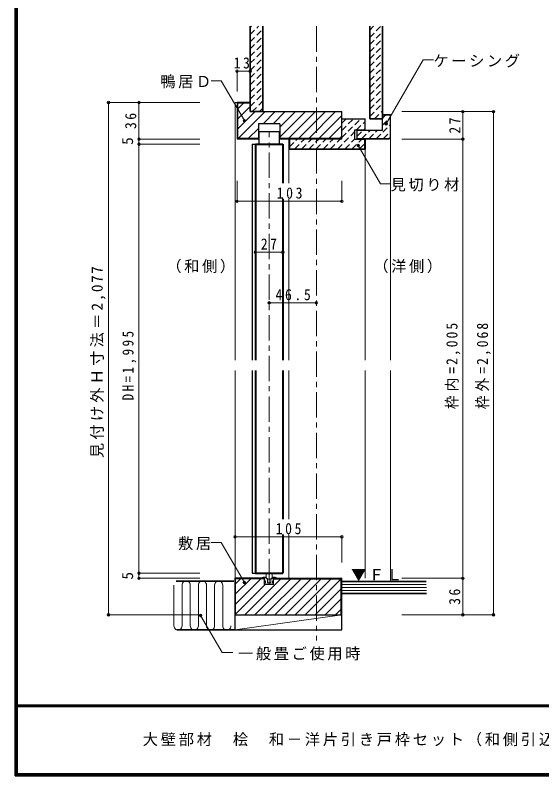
# Model space of a CAD drawing. Units: millimetres at full size, sheet at 1:5. Extents: x -981 to 969, y -733 to 681.
# Drawn here: x -981 to -464, y -716 to 33 of the extents above; entities that cross this region are included whole.
import ezdxf
from ezdxf.enums import TextEntityAlignment as Align

# ---------------------------------------------------------------- set-up
doc = ezdxf.new("R2010")
doc.units = ezdxf.units.MM
doc.header["$LTSCALE"] = 5
doc.header["$PDMODE"] = 32
doc.header["$PDSIZE"] = 2.5
doc.linetypes.add('CHAIN1', pattern=[8, 5, -1, 1, -1])
doc.linetypes.add('DASHED1', pattern=[1.8, 1.2, -0.6])
for name, color, linetype, lineweight in [('0-1_通り芯', 4, 'CHAIN1', 9), ('0-3_仕上げ', 7, 'Continuous', 18), ('0-4_枠', 3, 'Continuous', 25), ('0-5_ケーシング', 3, 'Continuous', 25), ('0-6_扉', 6, 'Continuous', 40), ('0-7_金物', 7, 'Continuous', 18), ('0-A_文字', 7, 'Continuous', 18), ('0-B_寸法', 7, 'Continuous', 9), ('0-C_ハッチ', 4, 'DASHED1', 9), ('F-0_補助線', 6, 'Continuous', 40), ('F-1_枠', 6, 'Continuous', 40)]:
    doc.layers.add(name, color=color, linetype=linetype, lineweight=lineweight)
doc.layers.add('F-A_文字', color=7, linetype='Continuous')
doc.styles.add('ＭＳ ゴシック', font='')
doc.styles.get('ＭＳ ゴシック').set_extended_font_data('MS Gothic')

msp = doc.modelspace()

# ---------------------------------------------------------------- linework, layer by layer
at = {"layer": '0-1_通り芯'}
for p, q in [((-685.226, 21.631), (-685.226, -582.844)), ((-731.727, -527.609), (-731.727, -81.845))]:
    msp.add_line(p, q, dxfattribs=at)
at = {"layer": '0-3_仕上げ', "color": 2, "lineweight": 35}
for p, q in [((-750.226, 21.631), (-750.226, -62.392)), ((-632.726, 21.631), (-632.726, -69.392)), ((-766.227, -524.389), (-823.037, -524.389)), ((-660.227, -524.609), (-577.321, -524.609)), ((-660.227, -536.609), (-576.8, -536.609)), ((-765.227, -572.389), (-822.493, -572.389))]:
    msp.add_line(p, q, dxfattribs=at)
at = {"layer": '0-3_仕上げ'}
for p, q in [((-825.238, -528.389), (-825.238, -568.389)), ((-817.238, -568.499), (-817.238, -528.389)), ((-809.238, -528.389), (-809.238, -568.389)), ((-801.238, -568.499), (-801.238, -528.389)), ((-797.762, -524.376), (-797.748, -524.376)), ((-793.238, -528.389), (-793.238, -568.389)), ((-785.238, -568.499), (-785.238, -528.389)), ((-777.238, -528.389), (-777.238, -568.389)), ((-577.19, -527.609), (-660.227, -527.609)), ((-577.06, -530.609), (-660.227, -530.609)), ((-576.93, -533.609), (-660.227, -533.609)), ((-765.227, -572.389), (-660.227, -557.609))]:
    msp.add_line(p, q, dxfattribs=at)
at = {"layer": '0-3_仕上げ', "color": 3, "lineweight": 25}
for p, q in [((-765.227, -572.389), (-765.227, -557.609)), ((-765.227, -557.609), (-660.227, -557.609)), ((-660.227, -572.389), (-660.227, -557.609)), ((-765.227, -572.389), (-660.227, -572.389))]:
    msp.add_line(p, q, dxfattribs=at)
at = {"layer": '0-3_仕上げ', "color": 2, "lineweight": 35}
for points in [[(-737.726, 21.631), (-737.726, -62.392), (-750.226, -62.392)], [(-620.226, 21.631), (-620.226, -69.392), (-632.726, -69.392)]]:
    msp.add_lwpolyline(points, dxfattribs=at)
at = {"layer": '0-3_仕上げ'}
for centre, start, end in [((-813.238, -528.365), 359.65318, 180.3468), ((-797.238, -528.365), 359.65318, 180.3468), ((-781.238, -528.365), 359.65318, 180.3468), ((-821.238, -568.445), 179.20062, 0.79936), ((-805.238, -568.445), 179.20062, 0.79936), ((-789.238, -568.445), 179.20062, 0.79936), ((-773.238, -568.445), 179.20062, 0.79936)]:
    msp.add_arc(centre, 4, start, end, dxfattribs=at)
at = {"layer": '0-4_枠', "color": 4, "lineweight": 9}
for p, q in [((-765.227, -53.392), (-765.227, -307.08)), ((-765.226, -53.392), (-763.226, -53.392)), ((-612.226, -307.08), (-612.226, -85.856)), ((-712.227, -132.709), (-712.227, -99.392)), ((-637.227, -307.08), (-637.227, -98.892)), ((-712.227, -307.08), (-712.227, -148.107)), ((-765.227, -317.08), (-765.227, -521.609)), ((-712.227, -317.08), (-712.227, -463.509)), ((-637.227, -317.08), (-637.227, -521.609)), ((-612.226, -317.08), (-612.226, -524.609)), ((-712.227, -478.364), (-712.227, -521.609))]:
    msp.add_line(p, q, dxfattribs=at)
at = {"layer": '0-4_枠'}
for p, q in [((-750.226, -53.392), (-763.226, -53.392)), ((-763.226, -53.392), (-763.226, -89.392)), ((-750.226, -53.892), (-762.726, -53.892)), ((-762.726, -53.892), (-762.726, -88.892)), ((-750.226, -53.392), (-750.226, -62.392)), ((-750.226, -62.392), (-660.226, -62.392)), ((-660.226, -89.392), (-660.226, -62.392)), ((-721.227, -74.392), (-721.227, -89.392)), ((-660.226, -69.392), (-637.227, -69.392)), ((-637.227, -80.392), (-637.227, -69.392)), ((-742.227, -89.392), (-763.226, -89.392)), ((-742.227, -88.892), (-762.726, -88.892)), ((-660.226, -88.892), (-721.227, -88.892)), ((-660.226, -89.392), (-721.227, -89.392)), ((-712.227, -89.392), (-712.227, -99.392)), ((-711.727, -89.392), (-711.727, -98.892)), ((-647.227, -89.392), (-637.227, -89.392)), ((-637.727, -89.392), (-637.727, -98.892)), ((-637.227, -89.392), (-637.227, -99.392)), ((-712.227, -99.392), (-637.227, -99.392)), ((-711.727, -98.892), (-637.727, -98.892)), ((-765.227, -557.609), (-765.227, -521.609)), ((-736.227, -521.609), (-765.227, -521.609)), ((-764.727, -557.609), (-764.727, -522.109)), ((-736.227, -522.109), (-764.727, -522.109)), ((-727.227, -527.609), (-727.227, -521.609)), ((-727.227, -521.609), (-660.227, -521.609)), ((-727.227, -522.109), (-660.727, -522.109)), ((-660.727, -557.609), (-660.727, -522.109)), ((-660.227, -557.609), (-660.227, -521.609)), ((-765.227, -557.609), (-660.227, -557.609))]:
    msp.add_line(p, q, dxfattribs=at)
for points in [[(-721.227, -74.392), (-742.227, -74.392), (-742.227, -89.392)], [(-647.227, -89.392), (-647.227, -80.392), (-637.227, -80.392)], [(-727.227, -527.609), (-736.227, -527.609), (-736.227, -521.609)]]:
    msp.add_lwpolyline(points, dxfattribs=at)
at = {"layer": '0-5_ケーシング'}
for p, q in [((-620.226, -80.492), (-620.226, -65.292)), ((-620.226, -65.292), (-612.226, -65.292)), ((-612.726, -65.792), (-620.226, -65.792)), ((-612.726, -65.792), (-612.726, -87.671)), ((-612.226, -87.878), (-612.226, -65.292)), ((-645.226, -88.792), (-613.848, -88.792)), ((-645.226, -89.292), (-613.641, -89.292)), ((-613.848, -88.792), (-612.726, -87.671)), ((-612.226, -87.878), (-613.641, -89.292))]:
    msp.add_line(p, q, dxfattribs=at)
msp.add_lwpolyline([(-645.226, -89.292), (-645.226, -80.492), (-620.226, -80.492)], dxfattribs=at)
at = {"layer": '0-6_扉', "color": 3, "lineweight": 25}
for p, q in [((-741.727, -81.845), (-721.727, -81.845)), ((-741.727, -81.845), (-741.727, -94.392)), ((-721.727, -81.845), (-721.727, -94.392)), ((-748.227, -94.392), (-745.227, -94.392)), ((-748.227, -94.392), (-748.227, -307.08)), ((-748.227, -317.08), (-748.227, -516.609)), ((-748.227, -516.609), (-745.227, -516.609))]:
    msp.add_line(p, q, dxfattribs=at)
at = {"layer": '0-6_扉'}
for p, q in [((-745.227, -94.392), (-718.227, -94.392)), ((-745.227, -94.392), (-745.227, -307.08)), ((-718.227, -94.392), (-718.227, -132.709)), ((-718.227, -148.107), (-718.227, -307.08)), ((-745.227, -317.08), (-745.227, -516.609)), ((-718.227, -317.08), (-718.227, -463.509)), ((-718.227, -478.364), (-718.227, -516.609)), ((-745.227, -516.609), (-718.227, -516.609))]:
    msp.add_line(p, q, dxfattribs=at)
at = {"layer": '0-7_金物'}
for p, q in [((-739.027, -521.609), (-736.227, -521.609)), ((-737.685, -520.609), (-735.684, -520.609)), ((-736.227, -522.609), (-736.227, -521.609)), ((-734.064, -522.021), (-735.33, -520.756)), ((-734.727, -516.609), (-734.727, -521.077)), ((-734.727, -521.077), (-731.726, -522.809)), ((-733.852, -522.109), (-733.527, -522.109)), ((-733.327, -525.809), (-733.327, -522.309)), ((-728.727, -521.077), (-731.726, -522.809)), ((-730.127, -525.809), (-730.127, -522.309)), ((-729.601, -522.109), (-729.927, -522.109)), ((-729.389, -522.021), (-728.123, -520.756)), ((-728.727, -516.609), (-728.727, -521.077)), ((-725.768, -520.609), (-727.769, -520.609)), ((-727.227, -522.609), (-727.227, -521.609)), ((-724.427, -521.609), (-727.227, -521.609)), ((-735.527, -527.609), (-736.012, -526.383)), ((-735.227, -526.109), (-735.827, -526.109)), ((-734.427, -527.609), (-735.527, -527.609)), ((-735.227, -526.109), (-735.227, -524.845)), ((-734.427, -527.609), (-734.227, -527.409)), ((-734.227, -527.409), (-734.027, -527.609)), ((-734.027, -527.609), (-729.427, -527.609)), ((-732.027, -526.109), (-733.027, -526.109)), ((-731.727, -526.409), (-732.027, -526.109)), ((-729.227, -527.409), (-729.427, -527.609)), ((-729.027, -527.609), (-729.227, -527.409)), ((-729.027, -527.609), (-727.927, -527.609)), ((-728.227, -526.109), (-728.227, -524.845)), ((-728.227, -526.109), (-727.627, -526.109)), ((-727.927, -527.609), (-727.441, -526.383))]:
    msp.add_line(p, q, dxfattribs=at)
msp.add_lwpolyline([(-730.427, -526.109), (-731.427, -526.109), (-731.727, -526.409)], dxfattribs=at)
for centre, radius, start, end in [((-739.027, -521.409), 0.2, 138.18969, 270), ((-737.685, -522.609), 2, 90, 138.18969), ((-738.226, -524.845), 3, 0, 48.19), ((-735.684, -521.109), 0.5, 45, 90), ((-733.852, -521.809), 0.3, 225, 270), ((-733.527, -522.309), 0.2, 360, 90), ((-729.927, -522.309), 0.2, 90, 180), ((-729.601, -521.809), 0.3, 270, 315), ((-725.227, -524.845), 3, 131.81, 180), ((-727.769, -521.109), 0.5, 90, 135), ((-725.768, -522.609), 2, 41.81031, 90), ((-724.427, -521.409), 0.2, 270, 41.81031), ((-735.827, -526.309), 0.2, 90, 201.616), ((-733.027, -525.809), 0.3, 180, 270), ((-730.427, -525.809), 0.3, 270, 360), ((-727.627, -526.309), 0.2, 338.384, 90)]:
    msp.add_arc(centre, radius, start, end, dxfattribs=at)
at = {"layer": '0-A_文字'}
for p, q in [((-643.986, -95.798), (-622.226, -133.486)), ((-622.226, -133.486), (-612.226, -133.486)), ((-778.701, -486.452), (-788.701, -486.452)), ((-756.007, -525.76), (-778.701, -486.452)), ((-799.04, -558.182), (-777.987, -594.647)), ((-777.987, -594.647), (-767.327, -594.647))]:
    msp.add_line(p, q, dxfattribs=at)
for points in [[(-616.485, -74.406), (-580.1, -11.385), (-570.1, -11.385)], [(-756.007, -71.218), (-778.701, -31.91), (-788.701, -31.91)]]:
    msp.add_lwpolyline(points, dxfattribs=at)
for p in [(-756.007, -71.218), (-616.485, -74.406), (-643.986, -95.798), (-756.007, -525.76), (-799.04, -558.182)]:
    msp.add_point(p, dxfattribs=at)
at = {"layer": '0-B_寸法', "color": 4}
for p, q in [((-763.226, -22.557), (-750.226, -22.557)), ((-763.226, -22.557), (-763.226, -42.428)), ((-750.226, -22.557), (-750.226, -42.428)), ((-799.697, -53.392), (-889.697, -53.392)), ((-889.697, -53.392), (-889.697, -557.609)), ((-859.697, -53.392), (-859.697, -521.609)), ((-601.113, -62.392), (-511.113, -62.392)), ((-541.113, -62.392), (-541.113, -557.609)), ((-511.113, -62.392), (-511.113, -557.609)), ((-799.697, -89.392), (-859.697, -89.392)), ((-601.113, -89.392), (-541.113, -89.392)), ((-799.697, -94.392), (-859.697, -94.392)), ((-763.226, -150.607), (-763.226, -130.607)), ((-745.227, -200.607), (-718.227, -200.607)), ((-745.227, -200.607), (-745.227, -200.81)), ((-718.227, -200.607), (-718.227, -200.81)), ((-731.727, -250.607), (-685.226, -250.607)), ((-765.227, -480.864), (-765.227, -505.915)), ((-765.227, -480.864), (-660.227, -480.864)), ((-660.227, -480.864), (-660.227, -505.915)), ((-799.697, -516.609), (-859.697, -516.609)), ((-799.697, -521.609), (-859.697, -521.609)), ((-601.113, -521.609), (-541.113, -521.609)), ((-799.697, -557.609), (-889.697, -557.609)), ((-601.113, -557.609), (-541.113, -557.609)), ((-575.731, -557.609), (-511.113, -557.609))]:
    msp.add_line(p, q, dxfattribs=at)
msp.add_lwpolyline([(-763.226, -150.607), (-660.226, -150.607), (-660.226, -130.607)], dxfattribs=at)
at = {"layer": '0-B_寸法'}
for p in [(-763.226, -22.557), (-750.226, -22.557), (-889.697, -53.392), (-859.697, -53.392), (-541.113, -62.392), (-511.113, -62.392), (-859.697, -89.392), (-541.113, -89.392), (-859.697, -94.392), (-763.226, -150.607), (-660.226, -150.607), (-745.227, -200.607), (-718.227, -200.607), (-731.727, -250.607), (-685.226, -250.607), (-765.227, -480.864), (-660.227, -480.864), (-859.697, -516.609), (-859.697, -521.609), (-541.113, -521.609), (-889.697, -557.609), (-541.113, -557.609), (-511.113, -557.609)]:
    msp.add_point(p, dxfattribs=at)
at = {"layer": '0-C_ハッチ'}
for p, q in [((-750.226, 13.449), (-742.045, 21.631)), ((-750.226, 20.52), (-749.116, 21.631)), ((-750.226, 6.378), (-737.726, 18.878)), ((-632.726, 10.741), (-621.837, 21.631)), ((-632.726, 17.812), (-628.908, 21.631)), ((-632.726, 3.67), (-620.226, 16.17)), ((-750.226, -0.693), (-737.726, 11.807)), ((-632.726, -3.401), (-620.226, 9.099)), ((-750.226, -7.764), (-737.726, 4.736)), ((-632.726, -10.472), (-620.226, 2.027)), ((-750.226, -14.835), (-737.726, -2.335)), ((-632.726, -17.544), (-620.226, -5.044)), ((-750.226, -21.906), (-737.726, -9.406)), ((-632.726, -24.615), (-620.226, -12.115)), ((-750.226, -28.977), (-737.726, -16.478)), ((-632.726, -31.686), (-620.226, -19.186)), ((-750.226, -36.049), (-737.726, -23.549)), ((-632.726, -38.757), (-620.226, -26.257)), ((-750.226, -43.12), (-737.726, -30.62)), ((-632.726, -45.828), (-620.226, -33.328)), ((-750.226, -50.191), (-737.726, -37.691)), ((-750.226, -57.262), (-737.726, -44.762)), ((-632.726, -52.899), (-620.226, -40.399)), ((-748.285, -62.392), (-737.726, -51.833)), ((-632.726, -59.97), (-620.226, -47.47)), ((-741.214, -62.392), (-737.726, -58.904)), ((-632.726, -67.041), (-620.226, -54.541)), ((-628.006, -69.392), (-620.226, -61.612)), ((-620.226, -68.683), (-617.335, -65.792)), ((-660.226, -73.828), (-655.79, -69.392)), ((-660.226, -80.899), (-648.719, -69.392)), ((-660.226, -87.97), (-641.648, -69.392)), ((-645.577, -80.392), (-637.227, -72.041)), ((-620.226, -75.754), (-612.726, -68.254)), ((-664.077, -98.892), (-647.227, -82.041)), ((-645.226, -86.612), (-639.106, -80.492)), ((-640.335, -88.792), (-632.035, -80.492)), ((-638.506, -80.392), (-637.227, -79.112)), ((-633.264, -88.792), (-624.964, -80.492)), ((-626.193, -88.792), (-612.726, -75.325)), ((-711.727, -89.973), (-711.146, -89.392)), ((-711.727, -97.044), (-704.075, -89.392)), ((-706.504, -98.892), (-697.004, -89.392)), ((-699.433, -98.892), (-689.933, -89.392)), ((-692.362, -98.892), (-682.862, -89.392)), ((-685.29, -98.892), (-675.79, -89.392)), ((-678.219, -98.892), (-668.719, -89.392)), ((-671.148, -98.892), (-661.648, -89.392)), ((-657.006, -98.892), (-647.227, -89.112)), ((-649.935, -98.892), (-640.435, -89.392)), ((-619.122, -88.792), (-612.726, -82.396)), ((-642.864, -98.892), (-637.727, -93.754))]:
    msp.add_line(p, q, dxfattribs=at)
at = {"layer": '0-C_ハッチ', "linetype": 'Continuous'}
for p, q in [((-762.726, -59.862), (-756.756, -53.892)), ((-762.726, -69.762), (-750.226, -57.262)), ((-762.726, -79.661), (-745.457, -62.392)), ((-762.058, -88.892), (-735.557, -62.392)), ((-737.658, -74.392), (-725.658, -62.392)), ((-727.759, -74.392), (-715.758, -62.392)), ((-721.227, -87.659), (-695.959, -62.392)), ((-721.227, -77.759), (-705.859, -62.392)), ((-708.227, -84.558), (-686.06, -62.392)), ((-702.661, -88.892), (-676.16, -62.392)), ((-692.761, -88.892), (-666.261, -62.392)), ((-682.862, -88.892), (-660.226, -66.257)), ((-752.158, -88.892), (-742.227, -78.96)), ((-672.962, -88.892), (-660.226, -76.156)), ((-742.259, -88.892), (-742.227, -88.86)), ((-712.56, -88.892), (-708.227, -84.558)), ((-662.563, -88.892), (-660.226, -86.556)), ((-764.727, -546.938), (-739.898, -522.109)), ((-764.727, -537.038), (-749.798, -522.109)), ((-764.727, -527.139), (-759.697, -522.109)), ((-755.599, -557.609), (-720.099, -522.109)), ((-745.7, -557.609), (-710.2, -522.109)), ((-735.8, -557.609), (-700.3, -522.109)), ((-716.001, -557.609), (-680.501, -522.109)), ((-706.102, -557.609), (-670.602, -522.109)), ((-696.202, -557.609), (-660.727, -522.134)), ((-693.227, -524.935), (-690.401, -522.109)), ((-764.727, -556.837), (-735.499, -527.609)), ((-725.901, -557.609), (-693.227, -524.935)), ((-686.303, -557.609), (-660.727, -532.033)), ((-676.403, -557.609), (-660.727, -541.933)), ((-666.504, -557.609), (-660.727, -551.832))]:
    msp.add_line(p, q, dxfattribs=at)
at = {"layer": 'F-0_補助線'}
for p, q in [((-981.364, 680.724), (-981.364, -715.943)), ((-980.53, 680.724), (-980.53, -715.943)), ((-979.697, 680.724), (-979.697, -715.943))]:
    msp.add_line(p, q, dxfattribs=at)
at = {"layer": 'F-1_枠'}
for p, q in [((968.636, -646.776), (-981.363, -646.776)), ((968.636, -647.609), (-981.363, -647.609)), ((968.636, -714.276), (-981.363, -714.276)), ((968.636, -715.109), (-981.363, -715.109)), ((968.636, -715.943), (-981.363, -715.943))]:
    msp.add_line(p, q, dxfattribs=at)

# ---------------------------------------------------------------- texts
at = {"layer": '0-A_文字', "char_height": 11, "attachment_point": 7, "style": 'ＭＳ ゴシック'}
for s, insert in [('\\T1.17;ケーシング', (-570.1, -18.885)), ('\\T1.17;鴨居Ｄ', (-838.701, -39.41)), ('\\T1.17;見切り材', (-612.226, -140.986)), ('\\T1.17;（和側）', (-832.726, -221.368)), ('\\T1.17;（洋側）', (-629.226, -221.368)), ('\\T1.17;敷居', (-821.201, -493.952)), ('\\T1.17;▼ＦＬ', (-651.113, -524.609)), ('\\T1.17;一般畳ご使用時', (-762.206, -602.435))]:
    msp.add_mtext(s, dxfattribs=dict(at, insert=insert))
at = {"layer": '0-B_寸法', "style": 'ＭＳ ゴシック'}
for p in [(-862.197, -95.068), (-862.197, -522.859)]:
    msp.add_text('5', height=11, rotation=90, dxfattribs=at).set_placement(p, align=Align.BOTTOM_LEFT)
at = {"layer": '0-B_寸法', "char_height": 11, "attachment_point": 7, "style": 'ＭＳ ゴシック'}
for s, insert in [('\\T1.36;\\W0.9;13', (-766.476, -20.057)), ('\\T1.38;\\W0.9;103', (-724.226, -148.107)), ('\\T1.36;\\W0.9;27', (-739.852, -198.107)), ('\\T1.38;\\W0.9;46.5', (-725.351, -248.107)), ('\\T1.38;\\W0.9;105', (-725.227, -478.364))]:
    msp.add_mtext(s, dxfattribs=dict(at, insert=insert))
at = {"layer": '0-B_寸法', "char_height": 11, "attachment_point": 7, "rotation": 90, "style": 'ＭＳ ゴシック'}
for s, insert in [('\\T1.36;\\W0.9;36', (-862.197, -79.517)), ('\\T1.36;\\W0.9;27', (-543.613, -84.017)), ('\\T1.21;見付け外Ｈ寸法＝2,077', (-892.535, -403.33)), ('\\T1.29;\\W0.9;枠内=2,005', (-543.613, -355.205)), ('\\T1.29;\\W0.9;枠外=2,068', (-513.613, -355.205)), ('\\T1.39;\\W0.85;DH=1,995', (-862.197, -346.455)), ('\\T1.36;\\W0.9;36', (-543.613, -547.734))]:
    msp.add_mtext(s, dxfattribs=dict(at, insert=insert))
at = {"layer": 'F-A_文字', "insert": (-855.955, -688.443), "char_height": 11, "attachment_point": 7, "style": 'ＭＳ ゴシック'}
msp.add_mtext('\\T1.18;大壁部材\u3000桧\u3000和－洋片引き戸枠セット（和側引込）ウッドワン専用建具用\u3000枠外Ｗ1,644', dxfattribs=at)

doc.saveas('drawing.dxf')
